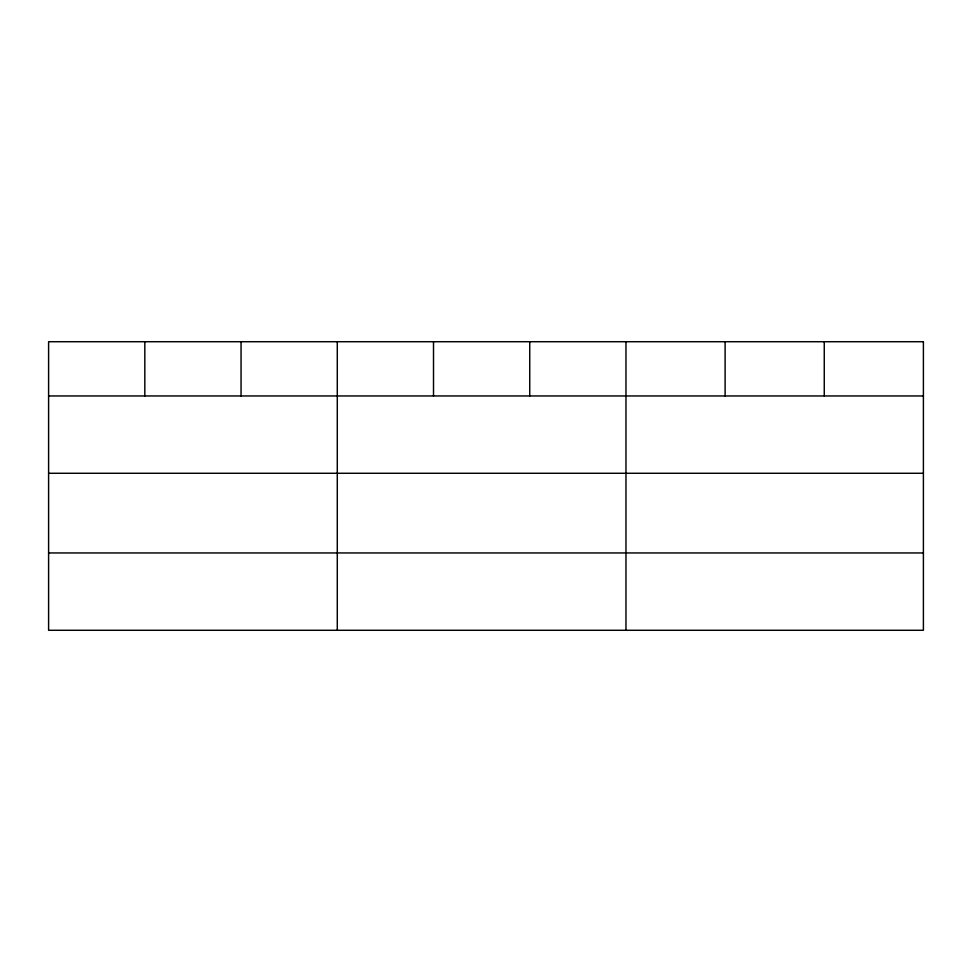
<?xml version="1.0" encoding="UTF-8"?>
<svg xmlns="http://www.w3.org/2000/svg" width="972" height="972" viewBox="0 0 972 972"><rect width="100%" height="100%" fill="white"/><g stroke="black" fill="none" stroke-linecap="round" stroke-linejoin="round"><path stroke-width="1.46" d="M48.6 395.956L923.4 395.956M48.6 473.279L923.4 473.279M48.6 552.947L923.4 552.947M824.256 341.719L824.256 395.956M725.112 341.719L725.112 395.956M625.968 341.719L625.968 630.281M529.74 341.719L529.74 395.956M433.512 341.719L433.512 395.956M337.284 341.719L337.284 630.281M241.056 341.719L241.056 395.956M144.828 341.719L144.828 395.956M923.4 341.719L48.6 341.719L48.6 630.281L923.4 630.281L923.4 341.719"/></g></svg>
